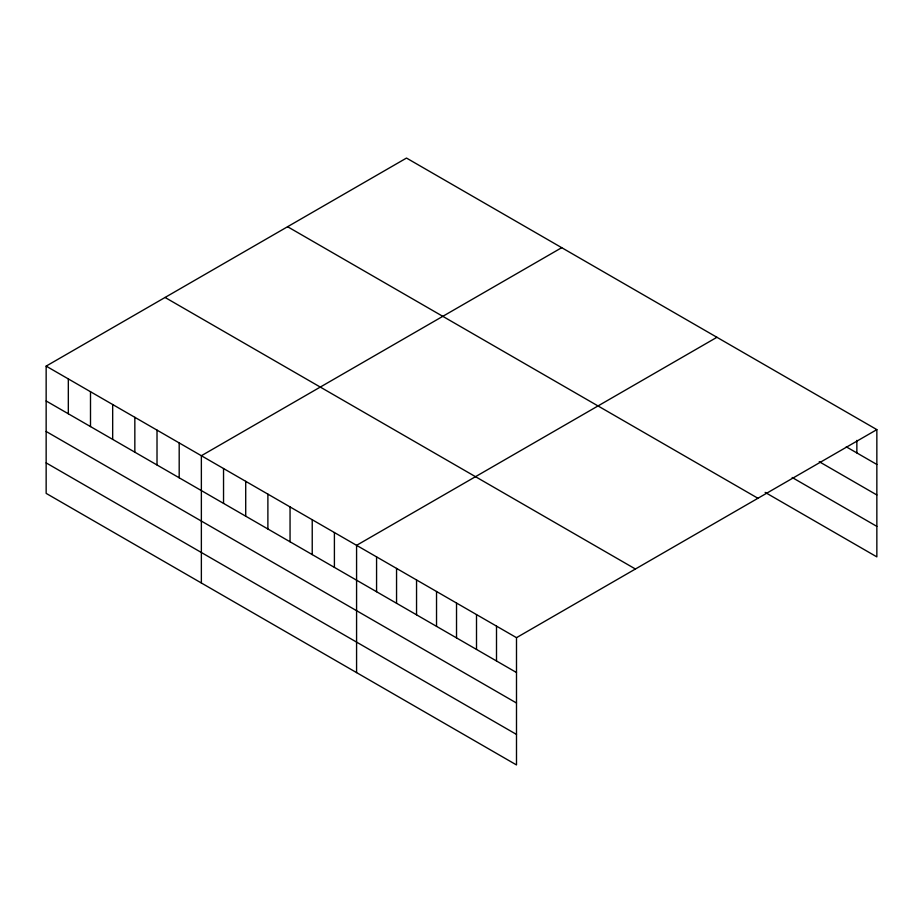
<?xml version="1.0" encoding="UTF-8"?>
<svg xmlns="http://www.w3.org/2000/svg" width="923" height="923" viewBox="0 0 923 923"><rect width="100%" height="100%" fill="white"/><g stroke="black" fill="none" stroke-linecap="round" stroke-linejoin="round"><path stroke-width="1.38" d="M46.15 366.119L516.499 637.666L516.499 764.936L46.15 493.378L46.15 366.119L406.501 158.064L876.85 429.622L876.85 556.881L765.144 492.386M561.715 247.676L201.364 455.731L201.364 582.99M716.929 337.287L356.578 545.343L356.578 672.602M516.499 637.666L876.85 429.622M846.276 446.824L876.85 464.465M819.232 461.696L876.85 494.97M792.188 477.503L876.85 526.387M287.584 226.723L757.933 498.27M165.067 297.46L635.416 569.006M46.15 400.974L516.499 672.521M46.15 431.468L516.499 703.014M46.15 462.885L516.499 734.431M856.856 440.386L856.856 452.928M496.505 626.129L496.505 660.983M476.51 614.591L476.51 649.434M456.527 603.042L456.527 637.897M436.533 591.505L436.533 626.359M416.55 579.967L416.55 614.81M396.555 568.418L396.555 603.273M376.572 556.881L376.572 591.735M334.403 532.536L334.403 567.391M312.228 519.741L312.228 554.585M290.053 506.935L290.053 541.789M267.889 494.14L267.889 528.983M245.714 481.333L245.714 516.188M223.539 468.526L223.539 503.381M179.189 442.925L179.189 477.779M157.014 430.13L157.014 464.973M134.839 417.323L134.839 452.178M112.675 404.528L112.675 439.371M90.5 391.721L90.5 426.576M68.325 378.915L68.325 413.769"/></g></svg>
